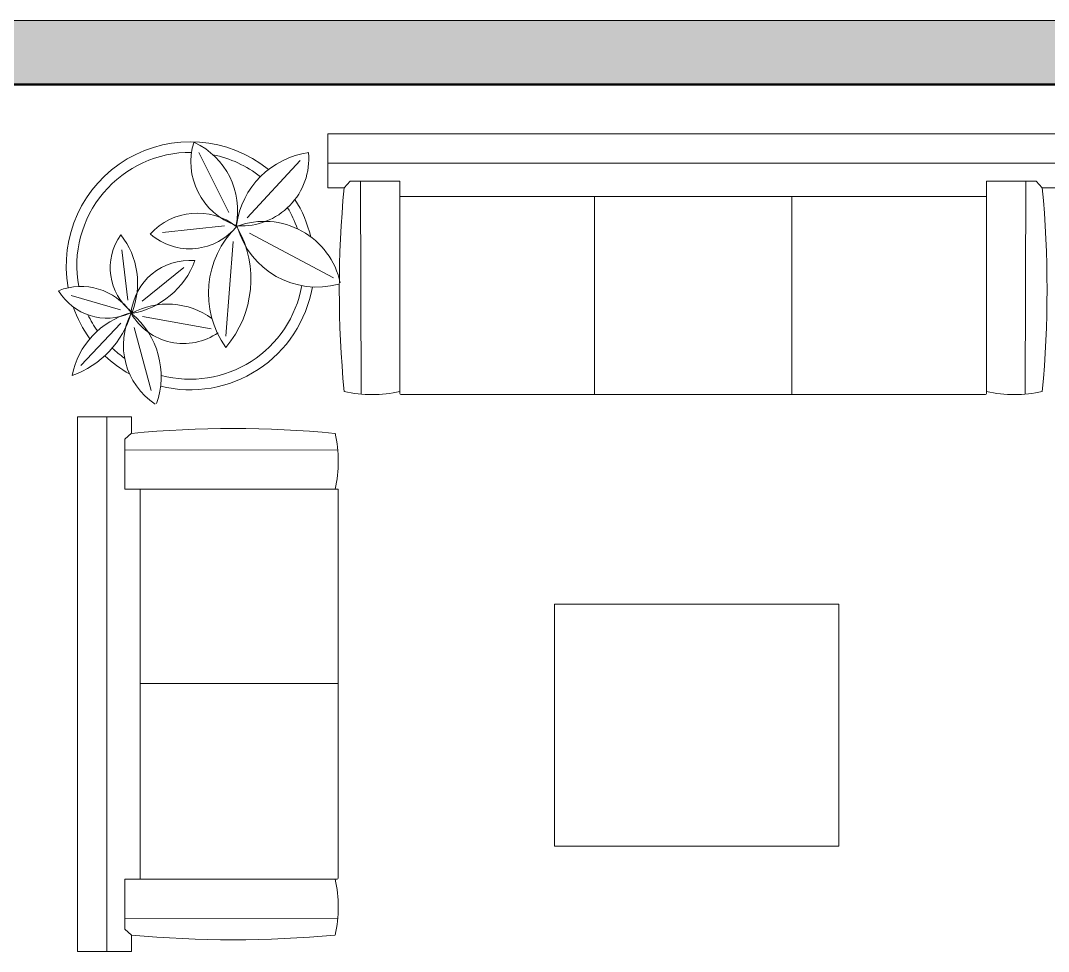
# Model space of a CAD drawing. Header units: millimetres. Extents: x 2999.9 to 3041.9, y 869.6 to 906.3.
# Drawn here: x 3015.953 to 3018.361, y 899.858 to 902.038 of the extents above; entities that cross this region are included whole.
import ezdxf

# ---------------------------------------------------------------- set-up
doc = ezdxf.new("R2010")
doc.units = ezdxf.units.MM
doc.layers.add('mori', color=166, linetype='Continuous', lineweight=30)
doc.layers.add('moviliario', color=7, linetype='Continuous', lineweight=18)

# ---------------------------------------------------------------- blocks, each defined once
blk = doc.blocks.new('0C02D')
at = {"color": 0, "linetype": 'ByBlock', "lineweight": 0}
for p, q in [((0.0243, 0.3746), (-0.102, 0.1378)), ((-0.3071, 0.2805), (-0.1455, 0.1307)), ((0.189, 0.0702), (-0.0781, 0.0911)), ((-0.3296, -0.0054), (-0.16, 0.0794)), ((-0.1042, -0.1079), (-0.1228, 0.067)), ((0.1333, -0.1646), (0.1676, 0.029)), ((0.0903, -0.166), (-0.0052, -0.048)), ((0.1639, -0.1879), (0.342, -0.1399)), ((0.0872, -0.2057), (-0.0552, -0.2232)), ((0.1141, -0.2269), (0.0737, -0.3657)), ((0.1523, -0.2261), (0.2711, -0.3383))]:
    blk.add_line(p, q, dxfattribs=at)
for centre, radius, start, end in [((0.0842, 0.1789), 0.2196, 102.106, 200.1749), ((-0.1835, 0.3277), 0.2335, 285.7817, 15.3507), ((-0.0919, 0.3386), 0.2404, 187.9837, 262.0826), ((-0.3127, 0.1147), 0.1902, 356.834, 94.9195), ((-0.01, -0.03), 0.35, 103.4928, 122.3252), ((-0.01, -0.03), 0.35, 346.1915, 80.1916), ((-0.01, -0.03), 0.32, 109.0445, 120.8243), ((-0.01, -0.03), 0.32, 345.1624, 79.9119), ((-0.01, -0.03), 0.35, 140.8678, 280.2087), ((-0.01, -0.03), 0.32, 141.7508, 168.3677), ((0.0278, -0.1565), 0.2978, 49.6917, 119.1053), ((-0.3031, 0.1614), 0.1894, 252.4588, 340.924), ((-0.1668, -0.1077), 0.2115, 78.3442, 154.7575), ((0.0204, -0.0094), 0.1791, 142.2558, 228.0353), ((-0.2281, -0.0314), 0.1701, 319.2212, 51.7942), ((0.0679, 0.2836), 0.262, 223.8495, 305.6071), ((0.3096, -0.0938), 0.2114, 143.7337, 208.7027), ((0.0376, -0.0486), 0.1717, 300.6452, 34.7063), ((-0.01, -0.03), 0.32, 179.3019, 280.4983), ((0.1415, -0.0313), 0.1668, 175.0386, 264.006), ((-0.1057, -0.2367), 0.2343, 9.9352, 69.7681), ((0.3026, -0.3437), 0.2318, 70.8915, 139.9005), ((0.2145, -0.021), 0.1975, 242.4878, 326.9762), ((0.0395, -0.4008), 0.2223, 68.3745, 127.9916), ((-0.0043, -0.0973), 0.1584, 234.0564, 321.9353), ((0.2201, -0.3383), 0.1719, 124.7099, 201.6743), ((-0.0231, -0.2643), 0.1609, 301.256, 23.9088), ((0.0525, -0.4492), 0.2617, 19.1579, 74.5483), ((0.3439, -0.1391), 0.2286, 194.941, 258.8355), ((-0.01, -0.03), 0.35, 316.5106, 330.7133), ((-0.01, -0.03), 0.32, 316.534, 324.6631), ((-0.01, -0.03), 0.35, 289.3547, 305.9995), ((-0.01, -0.03), 0.32, 295.6062, 305.0739)]:
    blk.add_arc(centre, radius, start, end, dxfattribs=at)

msp = doc.modelspace()

# ---------------------------------------------------------------- linework, layer by layer
at = {"color": 255, "lineweight": 5}
for p, q in [((3016.6729, 901.7731), (3018.3849, 901.7731)), ((3016.6729, 901.7731), (3016.6729, 901.6463)), ((3016.6729, 901.7039), (3018.3849, 901.7039)), ((3016.7113, 901.6463), (3016.7253, 901.6617)), ((3016.7253, 901.6617), (3016.842, 901.6617)), ((3016.7511, 901.1633), (3016.7498, 901.6617)), ((3016.842, 901.6617), (3016.842, 901.1699)), ((3018.3325, 901.6617), (3018.2158, 901.6617)), ((3018.2158, 901.6617), (3018.2158, 901.1699)), ((3018.3068, 901.1633), (3018.3081, 901.6617)), ((3018.3465, 901.6463), (3018.3325, 901.6617)), ((3016.6729, 901.6463), (3016.7113, 901.6463)), ((3018.3849, 901.6463), (3018.3465, 901.6463)), ((3016.842, 901.6263), (3018, 901.6263)), ((3017.2976, 901.6263), (3017.2976, 901.1622)), ((3017.7602, 901.6263), (3017.7602, 901.1622)), ((3018.2158, 901.6263), (3018, 901.6263)), ((3016.842, 901.1699), (3016.842, 901.1645)), ((3016.8443, 901.1622), (3016.9262, 901.1622)), ((3018, 901.1622), (3016.9027, 901.1622)), ((3018, 901.1622), (3018.1551, 901.1622)), ((3018.2135, 901.1622), (3018.1316, 901.1622)), ((3018.2158, 901.1699), (3018.2158, 901.1645)), ((3016.0867, 901.11), (3016.0867, 899.8582)), ((3016.0867, 901.11), (3016.2135, 901.11)), ((3016.1559, 901.11), (3016.1559, 899.8582)), ((3016.2135, 901.11), (3016.2135, 901.0716)), ((3016.2135, 901.0716), (3016.1981, 901.0576)), ((3016.1981, 901.0576), (3016.1981, 900.9409)), ((3016.6965, 901.0318), (3016.1981, 901.0331)), ((3016.1981, 900.9409), (3016.6976, 900.9409)), ((3016.2335, 900.9409), (3016.2335, 900.0273)), ((3016.5871, 900.9409), (3016.69, 900.9409)), ((3016.69, 900.9409), (3016.6953, 900.9409)), ((3016.6976, 900.0296), (3016.6976, 900.9409)), ((3016.2335, 900.4853), (3016.6976, 900.4853)), ((3016.6976, 900.0296), (3016.6976, 900.1115)), ((3016.6976, 900.0296), (3016.6976, 900.088)), ((3016.1981, 899.9106), (3016.1981, 900.0273)), ((3016.1981, 900.0273), (3016.69, 900.0273)), ((3016.69, 900.0273), (3016.6953, 900.0273)), ((3016.6965, 899.9364), (3016.1981, 899.9351)), ((3016.2135, 899.8966), (3016.1981, 899.9106)), ((3016.2135, 899.8582), (3016.2135, 899.8966)), ((3016.0867, 899.8582), (3016.2135, 899.8582))]:
    msp.add_line(p, q, dxfattribs=at)
msp.add_lwpolyline([(3017.8697, 900.1051), (3017.2037, 900.1051), (3017.2037, 900.6711), (3017.8697, 900.6711)], close=True, dxfattribs=at)
for centre, radius, start, end in [((3019.2347, 901.4081), 2.5346, 174.6069, 185.3931), ((3015.8231, 901.4081), 2.5346, 354.6069, 5.3931), ((3016.7767, 901.4436), 0.2815, 256.5803, 283.4197), ((3016.8443, 901.1645), 0.00231, 180, 270), ((3018.2135, 901.1645), 0.00231, 270, 0), ((3018.2812, 901.4436), 0.2815, 256.5803, 283.4197), ((3016.4517, 898.5481), 2.5346, 84.6069, 95.3931), ((3016.4162, 901.0062), 0.2815, 346.5803, 13.4197), ((3016.6953, 900.9386), 0.00231, 0, 90), ((3016.4162, 899.962), 0.2815, 346.5803, 13.4197), ((3016.6953, 900.0296), 0.00231, 270, 0), ((3016.4517, 902.42), 2.5346, 264.6069, 275.3931)]:
    msp.add_arc(centre, radius, start, end, dxfattribs=at)
at = {"linetype": 'Continuous'}
for points in [[(3012.1297, 901.8882), (3012.1297, 902.0382), (3019.1192, 901.8882)], [(3019.1192, 901.8882), (3012.1297, 902.0382), (3019.1192, 902.0382)]]:
    msp.add_solid(points, dxfattribs=at)
at = {"layer": 'mori', "color": 152, "lineweight": 20}
msp.add_line((3003.8192, 902.0382), (3038.7192, 902.0382), dxfattribs=at)
at = {"layer": 'mori', "color": 152, "lineweight": 50}
msp.add_line((3019.1192, 901.8882), (3012.1297, 901.8882), dxfattribs=at)

# ---------------------------------------------------------------- block references
at = {"layer": 'moviliario', "xscale": 0.8297961950302124, "yscale": 0.8297961950302124, "zscale": 0.8297961950302124, "rotation": 269.9999999999999}
msp.add_blockref('0C02D', (3016.3757, 901.4556), dxfattribs=at)

doc.saveas('drawing.dxf')
